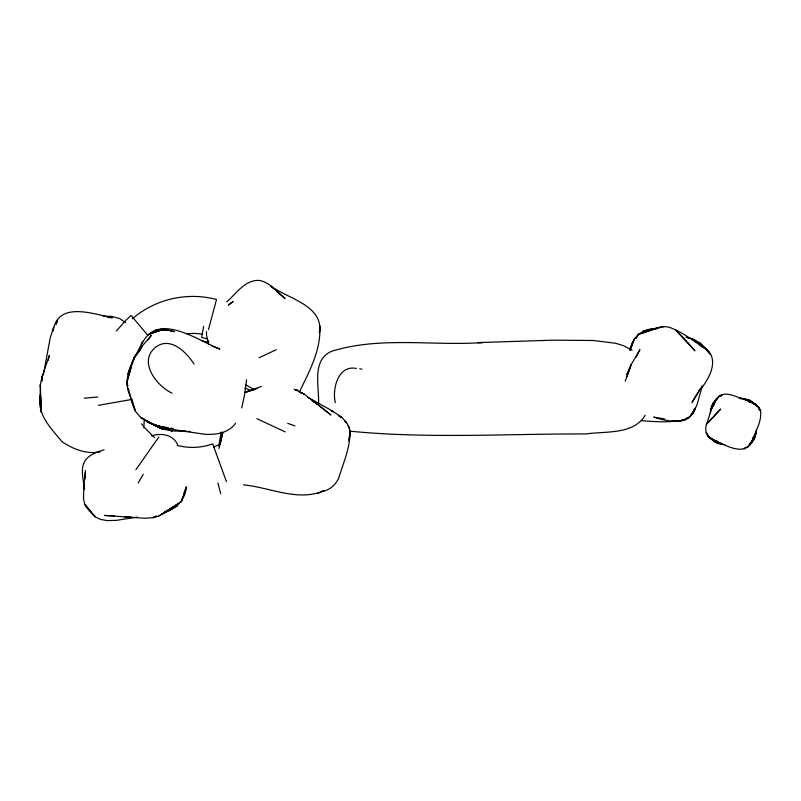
<?xml version="1.0" encoding="UTF-8"?>
<svg xmlns="http://www.w3.org/2000/svg" width="801" height="801" viewBox="0 0 801 801"><rect width="100%" height="100%" fill="white"/><g stroke="black" fill="none" stroke-linecap="round" stroke-linejoin="round"><path stroke-width="1.2" d="M206.538 331.624L206.468 334.928L208.57 344.52M710.467 413.216C709.826 406.067 714.842 400.62 719.458 395.864C726.577 391.529 734.777 396.475 741.776 398.447C748.414 401.441 757.886 402.923 760.549 410.813C761.991 421.456 755.323 431.178 752.279 441.001C744.069 458.813 721.731 442.773 709.986 438.167C705.671 434.963 705.03 429.176 706.392 424.3C710.367 414.818 711.508 403.083 719.458 395.864L711.418 406.487L716.835 398.357L710.537 410.803L714.372 402.372L713.601 405.997M756.174 430.157C756.825 437.306 751.809 442.763 747.193 447.509L755.233 436.885L749.806 445.016L756.114 432.57L752.279 441.001L753.05 437.376M40.44 394.262C36.005 413.566 50.713 428.054 61.927 441.571C72.741 449.041 86.768 454.578 100.075 451.884M85.056 478.988L85.437 470.708L83.925 484.635L83.484 498.643L84.736 504.29L87.239 508.355L95.189 516.825L100.385 519.398L107.174 520.59L116.515 520.35L137.151 517.126M40.43 399.319L40.05 404.205L40.36 384.58L42.253 376.08L49.342 355.494L48.2 360.33M41.862 380.976L42.253 376.08L41.742 380.916M320.02 325.847L319.389 332.956C324.245 305.571 287.369 298.393 270.718 286.087L274.292 289.201M349.306 436.385L348.846 440.93L350.257 433.992L349.877 430.718L349.647 432.991M53.156 330.833C57.772 300.896 93.046 313.892 112.38 317.767L107.444 317.406M143.82 427.704L144.29 419.293M246.548 379.774L244.525 395.153L241.682 407.969M218.753 446.007L221.146 431.939M43.334 374.978L50.213 337.882L53.627 327.219L53.056 330.743M203.614 326.387L201.662 337.421L207.449 338.813M630.397 350.147C631.639 336.74 643.784 327.789 656.89 328.65M218.983 448.5L222.738 432.3M220.105 444.605L222.818 432.6M141.877 343.869C157.597 310.958 198.007 340.545 219.814 349.116L211.945 345.912M694.567 408.64C689.871 426.673 666.492 421.256 653.716 417.121L664.6 418.953M208.46 329.581L216.51 299.544C187.554 291.624 155.064 299.043 132.405 318.748M630.127 349.907L631.078 346.463L629.856 349.857M702.157 386.252L697.1 404.595L693.696 412.004L695.218 408.18L689.841 416.83L692.855 413.366L695.218 408.18M186.403 486.948C185.301 499.974 175.93 509.276 163.734 512.74M56.801 322.382L57.512 320.01L56.11 324.575M131.664 366.297L126.738 382.608L127.83 389.917L135.499 411.424L140.586 417.381L148.015 422.217L162.363 429.026L172.185 430.938L190.217 431.499M132.365 363.964L134.478 356.966L142.358 345.842L151.249 335.499L147.454 340.475M182.818 497.061L181.316 501.636L158.608 516.164L152.881 517.696L144.811 518.267L104.47 515.443L114.153 515.804M183.95 493.616L185.832 487.889M700.004 389.176L691.984 402.422L702.127 386.122M186.353 487.168L181.316 501.636L158.608 516.164L177.301 505.831L165.086 511.759M625.221 381.256L631.248 364.465L639.929 349.717L635.974 357.346M627.073 376.22L631.248 364.465L626.532 374.528M645.145 415.278C633.631 434.943 605.266 431.068 585.811 433.962C507.123 433.671 427.894 438.938 349.476 431.128M630.407 349.516L634.482 339.053L629.406 349.687M142.458 341.516C136.721 355.644 124.816 370.272 127.699 386.182M130.253 369.551L128.05 373.867L134.478 356.966L131.955 363.314L126.738 382.608L127.79 386.062M140.165 350.157L142.358 345.842L134.538 357.366L139.855 350.417M635.934 338.593L638.327 334.227C648.42 332.225 658.062 325.106 668.665 327.078C681.681 331.544 692.615 340.405 704.169 347.634C720.059 357.496 710.247 377.121 701.436 388.155M138.223 482.943L143.239 474.252M629.926 348.805L632.329 344.64M635.934 338.392L638.327 334.227L663.388 326.568L642.943 331.203L650.292 330.022M299.574 391.639C309.066 371.914 320.861 350.327 319.829 327.869M135.89 469.736L158.848 436.956M116.405 330.983L125.857 320.27L131.164 315.474L147.744 335.229M235.574 423.228C228.665 433.291 215.499 434.993 204.235 434.222C185.351 431.188 165.817 429.646 148.015 422.217L172.185 430.938L158.628 426.182L168.34 427.724M692.855 413.366L689.431 417.111L685.235 419.864L687.769 417.691M715.103 401.281L712.92 403.464L715.513 401.011M226.803 301.887C236.235 293.566 244.916 279.809 259.113 280.41C270.077 282.232 276.986 291.864 285.036 298.543L276.085 290.753M720.72 396.105L722.452 394.462L720.82 395.974M745.931 447.278L744.189 448.91L745.831 447.399M750.267 443.183L753.731 439.909L749.916 443.604M228.395 305.091L233.171 301.436L228.525 304.981M682.832 419.904L679.528 421.306L684.675 419.674L689.431 417.111L685.025 418.973M317.907 493.526L324.145 490.502C298.593 502.297 269.657 487.208 243.424 484.875M156.215 516.074L152.881 517.696L156.135 516.204M259.073 357.737L276.285 349.707M219.594 444.495L213.717 446.968M244.425 392.46L261.416 386.412M104.08 449.822C97.111 451.864 89.752 454.357 85.236 460.425C79.689 469.356 83.654 480.029 84.576 489.621M245.567 392.16L257.021 388.605M322.042 491.534C329.672 490.212 335.579 484.825 338.823 477.957C343.289 462.527 350.718 447.088 349.877 430.718M245.777 392.19L255.279 389.246M641.421 420.685C655.679 421.767 670.597 422.868 684.675 419.674M151.639 435.894C160.921 432.76 172.876 434.442 177.381 444.235M98.463 405.316L131.764 399.449M84.235 398.197L97.872 397.006M186.423 333.677L194.693 333.366L201.892 334.137M124.616 517.226L130.843 517.025M184.971 430.888L181.306 430.878L184.701 431.088M103.309 316.295L111.649 316.355L119.739 318.588L125.497 322.673M671.959 421.106L677.896 421.186M741.796 398.838C748.945 398.187 754.392 403.203 759.148 407.819L748.524 399.779L756.655 405.206L744.209 398.898L752.64 402.733L749.015 401.962M724.855 444.535C717.706 445.186 712.249 440.17 707.503 435.554L718.127 443.594L709.986 438.167L722.442 444.475L714.011 440.64L717.636 441.411M356.355 368.46C338.072 364.645 332.014 389.146 335.309 402.653M170.763 428.104L173.196 428.495M359.709 368.78L361.992 369.211M202.112 340.956L208.09 342.187M164.926 329.501L161.311 328.7L174.558 331.654L167.339 330.042M177.081 445.306C188.736 448.5 201.341 447.989 212.696 443.864L226.453 481.661M686.287 337.301L689.901 338.182L686.337 337.201M295.639 389.897L303.969 393.932L330.933 414.998L311.849 399.559L307.414 397.296M686.437 337.301C696.429 338.933 704.389 345.642 709.676 354.022M331.234 410.913C340.415 414.898 350.117 423.118 350.257 433.992L349.647 431.819M331.454 410.963L333.606 411.644L311.849 399.559L317.657 404.205L312.28 401.141M294.468 389.416L298.012 390.548L294.177 389.286M287.709 423.329L294.858 425.932M299.464 392.2L303.969 393.932L299.574 392.19M244.906 388.135L250.433 390.337M700.865 346.112L704.169 347.634L692.434 338.983L703.598 347.924M256.881 418.683L285.246 431.909M338.332 415.779L341.667 417.501L339.714 416.24M632.069 350.257L623.548 345.712L615.839 343.319L593.351 340.495L553.271 340.165L477.957 342.588L482.753 342.558C432.76 346.142 379.984 336.08 331.304 351.399C311.148 360.66 319.599 387.063 318.498 404.585M144.941 419.704L140.586 417.381L155.164 425.802L162.363 429.026L154.733 424.951M147.114 420.875L152.56 423.789M245.747 384.971L254.267 389.566M172.075 393.201C156.335 385.832 137.572 361.211 155.975 346.963C170.583 336.18 186.503 352.32 194.132 364.145M707.323 350.908L709.185 352.4L699.213 342.357L702.397 346.002M154.583 437.656L144.07 427.193M344.851 421.306L346.663 422.818L345.171 421.166M753.731 403.464L751.548 401.281L754.001 403.884M758.907 409.081L760.549 410.813L759.028 409.181M707.734 434.292L706.102 432.56L707.613 434.192M711.829 438.628L715.103 442.092L711.398 438.277M91.454 512.35L84.736 504.29L95.189 516.825L93.687 515.033M348.155 426.292L349.456 428.195L348.485 426.202M141.547 423.769L142.748 425.521M131.644 398.748L135.499 411.424L132.505 404.084L128.34 388.575M217.872 482.943L220.776 493.806M84.395 487.048L83.925 484.635L84.445 488.62M208.34 340.435L208.731 342.878M40.44 386.983L40.36 384.58L41.231 412.305L40.741 396.635M716.424 413.586L706.392 424.3L720.7 409.061L716.424 413.586M156.796 331.514L148.075 334.688L162.283 329.722L168.12 329.772L154.243 330.603L162.283 329.722L156.796 331.514M741.776 398.447L739.363 398.508L741.776 398.447M687.739 342.648L675.153 329.501L694.958 350.808L687.739 342.648"/></g></svg>
